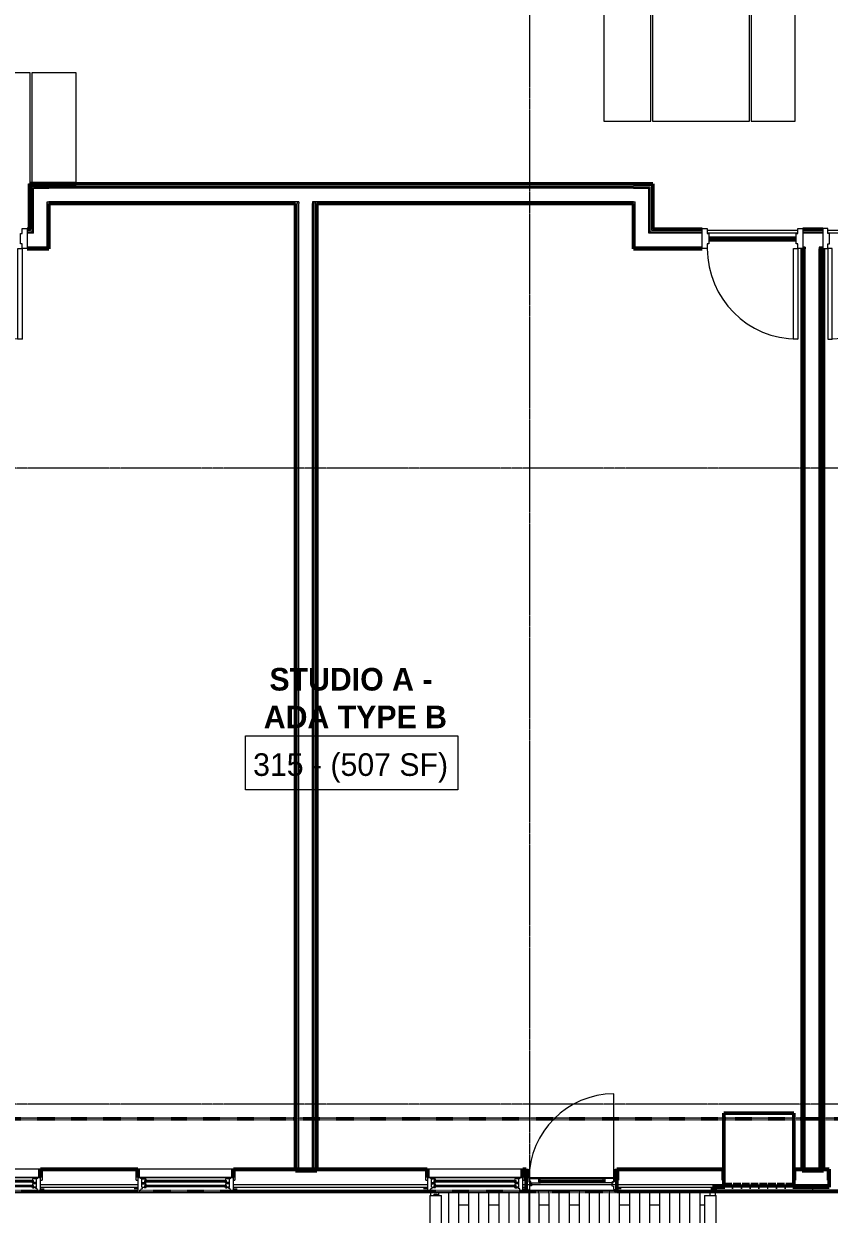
# Model space of a CAD drawing. Header units: inches. Extents: x -4235 to -464, y 9767 to 12463.
# Drawn here: x -3028.7 to -2708.2, y 11238.4 to 11712.1 of the extents above; entities that cross this region are included whole.
import ezdxf

# ---------------------------------------------------------------- set-up
doc = ezdxf.new("R2010")
doc.units = ezdxf.units.IN
doc.header["$MEASUREMENT"] = 0
doc.linetypes.add('Dash 1_16_', pattern=[0.125, 0.0625, -0.0625])
doc.linetypes.add('Grid Line 1_2_', pattern=[0.875, 0.5, -0.125, 0.125, -0.125])
for name, color, linetype, lineweight in [('0-1', 7, 'Continuous', 5), ('0-2', 90, 'Continuous', 9), ('A-AREA-2', 10, 'Continuous', 70), ('A-AREA-IDEN', 2, 'Continuous', 9), ('A-DOOR-1', 50, 'Continuous', 20), ('A-DOOR-2', 90, 'Continuous', 9), ('A-DOOR-3', 31, 'Continuous', 9), ('A-DOOR-4', 31, 'Continuous', 20), ('A-DOOR-FRAM', 31, 'Continuous', 9), ('A-DOOR-FRAM-1', 50, 'Continuous', 20), ('A-DOOR-FRAM-2', 31, 'Continuous', 20), ('A-DOOR-GLAZ', 31, 'Continuous', 9), ('A-FLOR-2', 90, 'Continuous', 9), ('A-FLOR-3', 192, 'Continuous', 9), ('A-FLOR-HRAL', 11, 'Continuous', 9), ('A-FLOR-PATT-1', 9, 'Continuous', 9), ('A-GENM', 5, 'Continuous', 9), ('A-GENM-3', 5, 'Continuous', 50), ('A-GLAZ-1', 151, 'Continuous', 9), ('A-GLAZ-2', 151, 'Continuous', 20), ('A-GLAZ-3', 151, 'Continuous', 50), ('A-WALL', 113, 'Continuous', 13), ('A-WALL-2', 250, 'Continuous', 13), ('A-WALL-4', 113, 'Continuous', 50), ('A-WALL-5', 113, 'Continuous', 9), ('C-PROP-LINE-1', 91, 'Dash 1_16_', 50), ('I-WALL-1', 7, 'Continuous', 50), ('S-GRID-1', 1, 'Grid Line 1_2_', 9)]:
    doc.layers.add(name, color=color, linetype=linetype, lineweight=lineweight)
doc.styles.add('Century Gothic', font='ufonts.com_century-gothic.ttf', dxfattribs={"height": 9})
doc.styles.add('Century Gothic_B', font='GOTHICB.TTF', dxfattribs={"height": 9})

# ---------------------------------------------------------------- blocks, each defined once
blk = doc.blocks.new('HOLLOW METAL - UNIT DOOR-2191978-BACKGROUND - 3RD FLOOR')
at = {"layer": 'A-DOOR-1'}
for p, q in [((18, 40.125), (16.25, 40.125)), ((16.25, 40.125), (16.25, 4.125)), ((18, 4.125), (18, 40.125)), ((16.25, 4.125), (18, 4.125))]:
    blk.add_line(p, q, dxfattribs=at)
at = {"layer": 'A-DOOR-2'}
blk.add_arc((18, 4.125), 36, 90, 180, dxfattribs=at)
at = {"layer": 'A-DOOR-FRAM-1'}
for p, q in [((-18, 4.125), (-20, 4.125)), ((-20, 4.125), (-20, -3.875)), ((-18, 2.1875), (-18, 4.125)), ((-17.375, 2.1875), (-18, 2.1875)), ((-17.375, -1.9375), (-17.375, 2.1875)), ((18, 2.1875), (17.375, 2.1875)), ((17.375, 2.1875), (17.375, -1.9375)), ((18, 4.125), (18, 2.1875)), ((20, 4.125), (18, 4.125)), ((20, -3.875), (20, 4.125)), ((-20, -3.875), (-18, -3.875)), ((-18, -3.875), (-18, -1.9375)), ((-18, -1.9375), (-17.375, -1.9375)), ((17.375, -1.9375), (18, -1.9375)), ((18, -1.9375), (18, -3.875)), ((18, -3.875), (20, -3.875))]:
    blk.add_line(p, q, dxfattribs=at)
blk = doc.blocks.new('HOLLOW METAL - UNIT DOOR-2191977-BACKGROUND - 3RD FLOOR')
at = {"layer": 'A-DOOR-1'}
for p, q in [((16.25, -4.125), (18, -4.125)), ((16.25, -40.125), (16.25, -4.125)), ((18, -4.125), (18, -40.125)), ((18, -40.125), (16.25, -40.125))]:
    blk.add_line(p, q, dxfattribs=at)
at = {"layer": 'A-DOOR-2'}
blk.add_arc((18, -4.125), 36, 180, 270, dxfattribs=at)
at = {"layer": 'A-DOOR-FRAM-1'}
for p, q in [((-20, 3.875), (-18, 3.875)), ((-20, -4.125), (-20, 3.875)), ((-18, 3.875), (-18, 1.9375)), ((-18, 1.9375), (-17.375, 1.9375)), ((-17.375, 1.9375), (-17.375, -2.1875)), ((17.375, 1.9375), (18, 1.9375)), ((17.375, -2.1875), (17.375, 1.9375)), ((18, 3.875), (20, 3.875)), ((18, 1.9375), (18, 3.875)), ((20, 3.875), (20, -4.125)), ((-18, -4.125), (-20, -4.125)), ((-18, -2.1875), (-18, -4.125)), ((-17.375, -2.1875), (-18, -2.1875)), ((18, -2.1875), (17.375, -2.1875)), ((18, -4.125), (18, -2.1875)), ((20, -4.125), (18, -4.125))]:
    blk.add_line(p, q, dxfattribs=at)
blk = doc.blocks.new('HOLLOW METAL - UNIT DOOR-2191980-BACKGROUND - 3RD FLOOR')
at = {"layer": 'A-DOOR-1'}
for p, q in [((16.25, -4.125), (18, -4.125)), ((16.25, -40.125), (16.25, -4.125)), ((18, -4.125), (18, -40.125)), ((18, -40.125), (16.25, -40.125))]:
    blk.add_line(p, q, dxfattribs=at)
at = {"layer": 'A-DOOR-2'}
blk.add_arc((18, -4.125), 36, 180, 270, dxfattribs=at)
at = {"layer": 'A-DOOR-FRAM-1'}
for p, q in [((-20, 3.875), (-18, 3.875)), ((-20, -4.125), (-20, 3.875)), ((-18, 3.875), (-18, 1.9375)), ((-18, 1.9375), (-17.375, 1.9375)), ((-17.375, 1.9375), (-17.375, -2.1875)), ((17.375, 1.9375), (18, 1.9375)), ((17.375, -2.1875), (17.375, 1.9375)), ((18, 3.875), (20, 3.875)), ((18, 1.9375), (18, 3.875)), ((20, 3.875), (20, -4.125)), ((-18, -4.125), (-20, -4.125)), ((-18, -2.1875), (-18, -4.125)), ((-17.375, -2.1875), (-18, -2.1875)), ((18, -2.1875), (17.375, -2.1875)), ((18, -4.125), (18, -2.1875)), ((20, -4.125), (18, -4.125))]:
    blk.add_line(p, q, dxfattribs=at)
blk = doc.blocks.new('CTR - 1st Phase - Common Walls_rvt-1-BACKGROUND - 3RD FLOOR')
at = {"layer": 'A-AREA-2'}
blk.add_line((-2756.1, 11626.49), (-2721.35, 11626.49), dxfattribs=at)
at = {"layer": 'A-FLOR-2'}
for p, q in [((-2779.2, 11673.39), (-2779.2, 11735.36)), ((-2778.57, 11737.3), (-2778.57, 11673.39)), ((-2797.9, 11717.61), (-2797.9, 11673.39)), ((-2739.92, 11673.39), (-2739.92, 11717.61)), ((-2739.3, 11717.61), (-2739.3, 11673.39)), ((-2721.68, 11673.39), (-2721.68, 11717.61)), ((-3026.15, 11692.59), (-3064.8, 11692.59)), ((-3026.15, 11648.61), (-3026.15, 11692.59)), ((-3025.52, 11692.59), (-3025.52, 11648.61)), ((-3007.91, 11692.59), (-3025.52, 11692.59)), ((-3007.91, 11648.61), (-3007.91, 11692.59)), ((-2797.9, 11673.39), (-2779.2, 11673.39)), ((-2778.57, 11673.39), (-2739.92, 11673.39)), ((-2739.3, 11673.39), (-2721.68, 11673.39))]:
    blk.add_line(p, q, dxfattribs=at)
at = {"layer": 'A-WALL-2'}
for p, q in [((-3026.02, 11647.86), (-3026.02, 11648.36)), ((-3026.02, 11647.86), (-3026.02, 11648.36)), ((-3026.02, 11647.86), (-3025.4, 11647.86)), ((-3026.02, 11629.86), (-3026.02, 11647.86)), ((-3025.4, 11647.86), (-3018.77, 11647.86)), ((-3025.4, 11647.24), (-3024.9, 11647.24)), ((-3025.4, 11629.24), (-3025.4, 11647.24)), ((-3024.9, 11647.24), (-3018.77, 11647.24)), ((-3024.9, 11646.74), (-3019.4, 11646.74)), ((-3024.9, 11628.74), (-3024.9, 11646.74)), ((-3019.4, 11646.74), (-3018.77, 11646.74)), ((-2786.1, 11647.86), (-3018.77, 11647.86)), ((-2786.1, 11647.24), (-3018.77, 11647.24)), ((-2786.1, 11646.74), (-3018.77, 11646.74)), ((-2786.1, 11647.86), (-2779.47, 11647.86)), ((-2786.1, 11647.24), (-2779.97, 11647.24)), ((-2786.1, 11646.74), (-2785.47, 11646.74)), ((-2785.47, 11646.74), (-2779.97, 11646.74)), ((-2779.97, 11647.24), (-2779.47, 11647.24)), ((-2779.97, 11630.36), (-2779.97, 11646.74)), ((-2779.47, 11647.86), (-2778.85, 11647.86)), ((-2779.47, 11630.36), (-2779.47, 11647.24)), ((-2778.85, 11630.36), (-2778.85, 11647.86)), ((-3019.4, 11641.24), (-3018.77, 11641.24)), ((-3019.4, 11623.24), (-3019.4, 11641.24)), ((-2919.95, 11641.24), (-3018.77, 11641.24)), ((-2919.95, 11641.24), (-2919.32, 11641.24)), ((-2919.95, 11641.24), (-2919.95, 11640.61)), ((-2919.32, 11641.24), (-2919.95, 11641.24)), ((-2919.95, 11255.64), (-2919.95, 11640.61)), ((-2919.32, 11641.24), (-2919.32, 11640.61)), ((-2919.32, 11255.64), (-2919.32, 11640.61)), ((-2913.82, 11641.24), (-2913.32, 11641.24)), ((-2913.82, 11641.24), (-2913.82, 11640.61)), ((-2913.32, 11641.24), (-2913.82, 11641.24)), ((-2913.82, 11255.64), (-2913.82, 11640.61)), ((-2913.32, 11641.24), (-2912.7, 11641.24)), ((-2913.32, 11641.24), (-2913.32, 11640.61)), ((-2912.7, 11641.24), (-2913.32, 11641.24)), ((-2913.32, 11255.64), (-2913.32, 11640.61)), ((-2912.7, 11641.24), (-2912.7, 11640.61)), ((-2786.1, 11641.24), (-2912.7, 11641.24)), ((-2912.7, 11255.64), (-2912.7, 11640.61)), ((-2786.1, 11641.24), (-2785.47, 11641.24)), ((-2785.47, 11630.36), (-2785.47, 11641.24)), ((-3026.52, 11629.86), (-3027.42, 11629.86)), ((-3026.52, 11629.24), (-3027.42, 11629.24)), ((-3026.52, 11628.74), (-3027.42, 11628.74)), ((-3026.02, 11629.86), (-3026.52, 11629.86)), ((-3026.02, 11629.24), (-3026.52, 11629.24)), ((-3025.4, 11628.74), (-3026.52, 11628.74)), ((-3025.4, 11629.24), (-3026.02, 11629.24)), ((-3024.9, 11628.74), (-3025.4, 11628.74)), ((-2785.47, 11628.74), (-2785.47, 11630.36)), ((-2785.47, 11623.24), (-2785.47, 11628.74)), ((-2779.97, 11629.24), (-2779.97, 11630.36)), ((-2779.97, 11628.74), (-2779.97, 11629.24)), ((-2758.72, 11628.74), (-2779.97, 11628.74)), ((-2779.47, 11629.86), (-2779.47, 11630.36)), ((-2779.47, 11629.24), (-2779.47, 11629.86)), ((-2758.72, 11629.24), (-2779.47, 11629.24)), ((-2778.85, 11629.86), (-2778.85, 11630.36)), ((-2758.72, 11629.86), (-2778.85, 11629.86)), ((-2710.72, 11629.86), (-2718.72, 11629.86)), ((-2710.72, 11629.24), (-2718.72, 11629.24)), ((-2710.72, 11628.74), (-2718.72, 11628.74)), ((-3026.52, 11623.24), (-3027.42, 11623.24)), ((-3024.9, 11623.24), (-3026.52, 11623.24)), ((-3019.4, 11623.24), (-3024.9, 11623.24)), ((-2758.72, 11623.24), (-2785.47, 11623.24)), ((-2718.35, 11623.24), (-2718.72, 11623.24)), ((-2718.35, 11623.24), (-2717.72, 11623.24)), ((-2718.35, 11623.24), (-2718.35, 11622.61)), ((-2717.72, 11623.24), (-2718.35, 11623.24)), ((-2718.35, 11255.64), (-2718.35, 11622.61)), ((-2717.72, 11623.24), (-2717.72, 11622.61)), ((-2717.72, 11255.64), (-2717.72, 11622.61)), ((-2712.22, 11623.24), (-2711.72, 11623.24)), ((-2712.22, 11623.24), (-2712.22, 11622.61)), ((-2711.72, 11623.24), (-2712.22, 11623.24)), ((-2712.22, 11255.64), (-2712.22, 11622.61)), ((-2711.72, 11623.24), (-2711.1, 11623.24)), ((-2711.72, 11623.24), (-2711.72, 11622.61)), ((-2711.1, 11623.24), (-2711.72, 11623.24)), ((-2711.72, 11255.64), (-2711.72, 11622.61)), ((-2711.1, 11623.24), (-2711.1, 11622.61)), ((-2710.72, 11623.24), (-2711.1, 11623.24)), ((-2711.1, 11255.64), (-2711.1, 11622.61))]:
    blk.add_line(p, q, dxfattribs=at)
at = {"layer": 'I-WALL-1'}
for p, q in [((-3026.52, 11648.36), (-3026.52, 11630.36)), ((-3026.02, 11648.36), (-3026.52, 11648.36)), ((-3007.91, 11648.61), (-3026.15, 11648.61)), ((-3026.15, 11648.61), (-3026.15, 11647.99)), ((-3026.15, 11647.99), (-3007.91, 11647.99)), ((-3018.77, 11648.36), (-3026.02, 11648.36)), ((-2786.1, 11648.36), (-3018.77, 11648.36)), ((-3007.91, 11647.99), (-3007.91, 11648.61)), ((-2778.85, 11648.36), (-2786.1, 11648.36)), ((-2778.35, 11648.36), (-2778.85, 11648.36)), ((-2778.35, 11630.36), (-2778.35, 11648.36)), ((-3018.77, 11640.61), (-2920.57, 11640.61)), ((-3018.77, 11622.61), (-3018.77, 11640.61)), ((-2920.57, 11640.61), (-2920.57, 11255.64)), ((-2912.07, 11255.64), (-2912.07, 11640.61)), ((-2912.07, 11640.61), (-2786.1, 11640.61)), ((-2786.1, 11640.61), (-2786.1, 11630.36)), ((-3026.52, 11630.36), (-3027.42, 11630.36)), ((-2786.1, 11630.36), (-2786.1, 11623.24)), ((-2758.72, 11630.36), (-2778.35, 11630.36)), ((-2710.72, 11630.36), (-2718.72, 11630.36)), ((-3027.42, 11622.61), (-3026.52, 11622.61)), ((-3026.52, 11622.61), (-3019.4, 11622.61)), ((-3019.4, 11622.61), (-3018.77, 11622.61)), ((-2786.1, 11623.24), (-2786.1, 11622.61)), ((-2786.1, 11622.61), (-2758.72, 11622.61)), ((-2718.97, 11622.61), (-2718.97, 11255.64)), ((-2710.47, 11255.64), (-2710.47, 11622.61)), ((-2920.57, 11255.64), (-2912.07, 11255.64)), ((-2718.97, 11255.64), (-2710.47, 11255.64))]:
    blk.add_line(p, q, dxfattribs=at)
at = {"layer": '0-2'}
for name, p in [('HOLLOW METAL - UNIT DOOR-2191980-BACKGROUND - 3RD FLOOR', (-3047.42, 11626.74)), ('HOLLOW METAL - UNIT DOOR-2191977-BACKGROUND - 3RD FLOOR', (-2738.72, 11626.74))]:
    blk.add_blockref(name, p, dxfattribs=at)
at = {"layer": '0-2', "rotation": 180}
blk.add_blockref('HOLLOW METAL - UNIT DOOR-2191978-BACKGROUND - 3RD FLOOR', (-2690.72, 11626.74), dxfattribs=at)
blk = doc.blocks.new('Perforated Panel at Magic-Pak - hvac panel - 3rd floor-2505074-BACKGROUND - 3RD FLOOR')
at = {"layer": 'A-GLAZ-3'}
for p, q in [((-19.01, -4.38), (19.01, -4.38)), ((19.01, -4.44), (-19.01, -4.44))]:
    blk.add_line(p, q, dxfattribs=at)
blk = doc.blocks.new('Window-Double_Hung-Andersen-400_Series-Tilt_Wash - DOUBLE HUNG - COTTAGE - 3RD FLOOR-2888224-BACKGROUND - 3RD FLOOR')
at = {"layer": 'A-GLAZ-1'}
for p, q in [((-16.29, 2.5), (-15.7, 2.5)), ((-16.29, 2.12), (-15.7, 2.12)), ((-16.29, 0.56), (-15.7, 0.56)), ((-16.29, 0.19), (-15.7, 0.19)), ((-15.82, 2.5), (-15.82, 2.12)), ((-15.82, 0.56), (-15.82, 0.19)), ((-15.7, 2.62), (15.7, 2.62)), ((-15.7, 2.5), (15.7, 2.5)), ((-15.7, 2.12), (15.7, 2.12)), ((-15.7, 2), (15.7, 2)), ((-15.7, 0.69), (15.7, 0.69)), ((-15.7, 0.56), (15.7, 0.56)), ((-15.7, 0.19), (15.7, 0.19)), ((-15.7, 0.06), (15.7, 0.06)), ((16.29, 2.5), (15.7, 2.5)), ((16.29, 2.12), (15.7, 2.12)), ((16.29, 0.56), (15.7, 0.56)), ((16.29, 0.19), (15.7, 0.19)), ((15.82, 2.5), (15.82, 2.12)), ((15.82, 0.56), (15.82, 0.19)), ((-19.01, -2.44), (-18.95, -2.44)), ((-18.95, -3.94), (-19.01, -3.94)), ((18.95, -1.06), (-18.95, -1.06)), ((-18.95, -1.06), (-18.95, -4.44)), ((-18.95, -4.44), (18.95, -4.44)), ((-18.32, -1.06), (-18.32, -4.44)), ((18.32, -1.06), (18.32, -4.44)), ((18.95, -4.44), (18.95, -1.06)), ((18.95, -2.44), (19.01, -2.44)), ((19.01, -3.94), (18.95, -3.94))]:
    blk.add_line(p, q, dxfattribs=at)
at = {"layer": 'A-GLAZ-2'}
for p, q in [((19.01, 4.81), (-19.01, 4.81)), ((-19.01, 4.81), (-19.01, -1.06)), ((-18.2, 4.81), (-18.2, 4)), ((18.2, 4.81), (18.2, 4)), ((19.01, -1.06), (19.01, 4.81)), ((-19.01, 3.44), (-20.51, 3.44)), ((-18.2, 4), (-17.92, 4)), ((-17.92, 4), (-17.61, 3.19)), ((-17.61, 3.19), (-17.14, 3.19)), ((-17.42, 2.75), (-16.57, 2.75)), ((-17.42, 2.75), (-17.42, -0.56)), ((-17.42, 1.37), (-15.86, 1.37)), ((-17.42, 0.81), (-16.57, 0.81)), ((-17.14, 3.19), (-17.14, 2.75)), ((-15.86, 2.97), (-16.57, 2.97)), ((-16.57, 2.62), (-16.57, 2.97)), ((-15.7, 2.62), (-16.57, 2.62)), ((-15.86, 1.03), (-16.57, 1.03)), ((-16.57, 0.69), (-16.57, 1.03)), ((-15.7, 0.69), (-16.57, 0.69)), ((-16.29, 2.62), (-16.29, 2)), ((-15.7, 2), (-16.29, 2)), ((-16.29, 0.69), (-16.29, 0.06)), ((-15.7, 0.06), (-16.29, 0.06)), ((-15.86, 2.97), (-15.7, 2.62)), ((-15.86, 1.37), (-15.7, 2)), ((-15.86, 1.03), (-15.7, 0.69)), ((-15.86, -0.56), (-15.7, 0.06)), ((15.86, 2.97), (15.7, 2.62)), ((15.7, 2.62), (16.57, 2.62)), ((15.7, 2), (16.29, 2)), ((15.86, 1.37), (15.7, 2)), ((15.86, 1.03), (15.7, 0.69)), ((15.7, 0.69), (16.57, 0.69)), ((15.7, 0.06), (16.29, 0.06)), ((15.86, -0.56), (15.7, 0.06)), ((15.86, 2.97), (16.57, 2.97)), ((17.42, 1.37), (15.86, 1.37)), ((15.86, 1.03), (16.57, 1.03)), ((16.29, 2.62), (16.29, 2)), ((16.29, 0.69), (16.29, 0.06)), ((16.57, 2.62), (16.57, 2.97)), ((17.42, 2.75), (16.57, 2.75)), ((16.57, 0.69), (16.57, 1.03)), ((17.42, 0.81), (16.57, 0.81)), ((17.14, 3.19), (17.14, 2.75)), ((17.61, 3.19), (17.14, 3.19)), ((17.42, 2.75), (17.42, -0.56)), ((17.92, 4), (17.61, 3.19)), ((18.2, 4), (17.92, 4)), ((19.01, 3.44), (20.51, 3.44)), ((-19.01, -1.06), (19.01, -1.06)), ((-17.67, -0.78), (-18, -1.06)), ((-17.67, -0.78), (-17.67, -0.56)), ((-17.67, -0.56), (-15.86, -0.56)), ((17.67, -0.56), (15.86, -0.56)), ((17.67, -0.78), (17.67, -0.56)), ((17.67, -0.78), (18, -1.06))]:
    blk.add_line(p, q, dxfattribs=at)
blk = doc.blocks.new('Door-Inswing-Andersen-400_Series-Single - 3_ 0-1_8_ x 6_ 7-1_2_ - 3rd floor-2895941-BACKGROUND - 3RD FLOOR')
at = {"layer": 'A-DOOR-3'}
blk.add_line((16.87, 0.66), (16.87, 34.41), dxfattribs=at)
blk.add_arc((16.87, 0.66), 33.75, 90, 180, dxfattribs=at)
at = {"layer": 'A-DOOR-4'}
for p, q in [((-16.87, -0.41), (-16.87, 0.66)), ((-16.87, 0.66), (-12.44, 0.66)), ((-13.19, 0.66), (-13.19, -0.66)), ((-13.19, 0.66), (-13.19, 0.59)), ((-13.19, 0.59), (-12.67, 0.59)), ((-12.44, 0.09), (-13.19, 0.09)), ((-12.67, 0.59), (-12.47, 0.34)), ((-12.47, 0.34), (-12.44, 0.16)), ((12.44, 0.66), (-12.44, 0.66)), ((-12.44, 0.16), (-12.44, 0.09)), ((16.87, 0.66), (12.44, 0.66)), ((12.47, 0.34), (12.44, 0.16)), ((12.44, 0.16), (12.44, 0.09)), ((12.44, 0.09), (13.19, 0.09)), ((12.67, 0.59), (12.47, 0.34)), ((13.19, 0.59), (12.67, 0.59)), ((13.19, 0.66), (13.19, -0.66)), ((13.19, 0.66), (13.19, 0.59)), ((16.87, -0.41), (16.87, 0.66)), ((-16.26, -0.42), (-16.87, -0.41)), ((-16.26, -1.06), (-16.26, -0.42)), ((-16.26, -1.06), (-12.44, -1.06)), ((-13.19, -0.66), (-12.44, -0.66)), ((-12.44, -0.75), (-12.47, -1.06)), ((-12.44, -0.66), (-12.44, -0.75)), ((12.44, -1.06), (-12.44, -1.06)), ((12.44, -0.66), (12.44, -0.75)), ((13.19, -0.66), (12.44, -0.66)), ((12.44, -0.75), (12.47, -1.06)), ((16.26, -1.06), (12.44, -1.06)), ((16.26, -0.42), (16.87, -0.41)), ((16.26, -1.06), (16.26, -0.42))]:
    blk.add_line(p, q, dxfattribs=at)
at = {"layer": 'A-DOOR-FRAM'}
for p, q in [((-17.94, 4.44), (-17.31, 4.44)), ((-17.94, 1.12), (-17.94, 4.44)), ((-17.31, 1.12), (-17.94, 1.12)), ((-17.31, 4.44), (-17.31, 1.12)), ((17.31, 4.44), (17.94, 4.44)), ((17.31, 1.12), (17.31, 4.44)), ((17.94, 1.12), (17.31, 1.12)), ((17.94, 4.44), (17.94, 1.12))]:
    blk.add_line(p, q, dxfattribs=at)
at = {"layer": 'A-DOOR-FRAM-2'}
for p, q in [((-18.06, -4.75), (-18.06, 1.12)), ((-18.06, 1.12), (-17.03, 1.12)), ((-17.69, 1.12), (-18.06, 1.12)), ((-18.06, 1.12), (-17.94, 1.12)), ((-17.31, 1.12), (17.31, 1.12)), ((-17.03, 1.12), (-17.03, -0.66)), ((17.03, 1.12), (17.03, -0.66)), ((18.06, 1.12), (17.03, 1.12)), ((17.94, 1.12), (18.06, 1.12)), ((18.06, -4.75), (18.06, 1.12)), ((-19.69, -3.44), (-18.06, -3.44)), ((-17.03, -0.66), (-16.45, -0.66)), ((-16.69, -3.39), (-17.03, -3.63)), ((-17.03, -3.63), (-17.03, -4.75)), ((-16, -2.23), (-16.69, -2.39)), ((-16.69, -2.39), (-16.69, -3.39)), ((-16.45, -0.66), (-16.45, -1.09)), ((-16.45, -1.09), (-16, -1.09)), ((-16, -1.09), (-16, -2.23)), ((16.45, -1.09), (16, -1.09)), ((16, -1.09), (16, -2.23)), ((16, -2.23), (16.69, -2.39)), ((16.45, -0.66), (16.45, -1.09)), ((17.03, -0.66), (16.45, -0.66)), ((16.69, -2.39), (16.69, -3.39)), ((16.69, -3.39), (17.03, -3.63)), ((17.03, -3.63), (17.03, -4.75)), ((19.69, -3.44), (18.06, -3.44)), ((-18.06, -4.75), (-17.03, -4.75)), ((18.06, -4.75), (17.03, -4.75))]:
    blk.add_line(p, q, dxfattribs=at)
at = {"layer": 'A-DOOR-GLAZ'}
for p, q in [((12.44, 0.09), (-12.44, 0.09)), ((-13.19, -0.06), (-12.44, -0.06)), ((-12.44, -0.5), (-13.19, -0.5)), ((-12.98, -0.5), (-12.98, -0.06)), ((12.44, -0.06), (-12.44, -0.06)), ((12.44, -0.5), (-12.44, -0.5)), ((12.44, -0.66), (-12.44, -0.66)), ((13.19, -0.06), (12.44, -0.06)), ((12.44, -0.5), (13.19, -0.5)), ((12.98, -0.5), (12.98, -0.06))]:
    blk.add_line(p, q, dxfattribs=at)
blk = doc.blocks.new('V-Series_EWC4_SPVU_RFA_2015 - 2ND AND 3RD FLOOR-V19-BACKGROUND - 3RD FLOOR')
at = {"layer": 'A-GENM'}
for p, q in [((-2746.89, 11249.14), (-2749.69, 11249.14)), ((-2743.4, 11249.14), (-2746.39, 11249.14)), ((-2739.92, 11249.14), (-2742.9, 11249.14)), ((-2736.44, 11249.14), (-2739.42, 11249.14)), ((-2732.95, 11249.14), (-2735.94, 11249.14)), ((-2729.47, 11249.14), (-2732.45, 11249.14)), ((-2725.98, 11249.14), (-2728.97, 11249.14)), ((-2722.69, 11249.14), (-2725.48, 11249.14))]:
    blk.add_line(p, q, dxfattribs=at)
at = {"layer": 'A-GENM-3'}
for p, q in [((-2722.25, 11278.58), (-2750.12, 11278.58)), ((-2750.12, 11278.58), (-2750.12, 11249.14)), ((-2722.25, 11249.14), (-2722.25, 11278.58)), ((-2750.12, 11249.14), (-2749.69, 11249.14)), ((-2749.69, 11249.14), (-2749.69, 11250.14)), ((-2749.69, 11250.14), (-2746.89, 11250.14)), ((-2746.89, 11250.14), (-2746.89, 11249.14)), ((-2746.89, 11249.14), (-2746.39, 11249.14)), ((-2746.39, 11249.14), (-2746.39, 11250.14)), ((-2746.39, 11250.14), (-2743.4, 11250.14)), ((-2743.4, 11250.14), (-2743.4, 11249.14)), ((-2743.4, 11249.14), (-2742.9, 11249.14)), ((-2742.9, 11249.14), (-2742.9, 11250.14)), ((-2742.9, 11250.14), (-2739.92, 11250.14)), ((-2739.92, 11250.14), (-2739.92, 11249.14)), ((-2739.92, 11249.14), (-2739.42, 11249.14)), ((-2739.42, 11249.14), (-2739.42, 11250.14)), ((-2739.42, 11250.14), (-2736.44, 11250.14)), ((-2736.44, 11250.14), (-2736.44, 11249.14)), ((-2736.44, 11249.14), (-2735.94, 11249.14)), ((-2735.94, 11249.14), (-2735.94, 11250.14)), ((-2735.94, 11250.14), (-2732.95, 11250.14)), ((-2732.95, 11250.14), (-2732.95, 11249.14)), ((-2732.95, 11249.14), (-2732.45, 11249.14)), ((-2732.45, 11249.14), (-2732.45, 11250.14)), ((-2732.45, 11250.14), (-2729.47, 11250.14)), ((-2729.47, 11250.14), (-2729.47, 11249.14)), ((-2729.47, 11249.14), (-2728.97, 11249.14)), ((-2728.97, 11249.14), (-2728.97, 11250.14)), ((-2728.97, 11250.14), (-2725.98, 11250.14)), ((-2725.98, 11250.14), (-2725.98, 11249.14)), ((-2725.98, 11249.14), (-2725.48, 11249.14)), ((-2725.48, 11249.14), (-2725.48, 11250.14)), ((-2725.48, 11250.14), (-2722.69, 11250.14)), ((-2722.69, 11250.14), (-2722.69, 11249.14)), ((-2722.69, 11249.14), (-2722.25, 11249.14))]:
    blk.add_line(p, q, dxfattribs=at)
blk = doc.blocks.new('Railing - Baluster_01-2700443-BACKGROUND - 3RD FLOOR')
at = {"layer": 'A-FLOR-HRAL'}
for p, q in [((-0.59, 1.18), (0.59, 1.18)), ((-0.59, 0.59), (-0.59, 1.18)), ((0.59, 1.18), (0.59, 0.59))]:
    blk.add_line(p, q, dxfattribs=at)
blk = doc.blocks.new('Railing - Railing-2700296-BACKGROUND - 3RD FLOOR')
at = {"layer": 'A-FLOR-HRAL'}
for p, q in [((-2867.17, 11245.78), (-2867.17, 11182.53)), ((-2867.17, 11245.78), (-2866.7, 11245.78)), ((-2866.7, 11245.78), (-2862.92, 11245.78)), ((-2862.92, 11245.78), (-2862.45, 11245.78)), ((-2862.45, 11187.25), (-2862.45, 11245.78)), ((-2757.85, 11245.78), (-2757.85, 11187.25)), ((-2757.85, 11245.78), (-2757.38, 11245.78)), ((-2757.38, 11245.78), (-2753.6, 11245.78)), ((-2753.6, 11245.78), (-2753.12, 11245.78)), ((-2753.12, 11182.53), (-2753.12, 11245.78)), ((-2757.85, 11187.25), (-2862.45, 11187.25)), ((-2867.17, 11182.53), (-2753.12, 11182.53))]:
    blk.add_line(p, q, dxfattribs=at)
for points, knots in [([(-2862.92, 11186.78), (-2862.88, 11186.82), (-2862.82, 11186.88), (-2862.74, 11186.96), (-2862.69, 11187.01), (-2862.66, 11187.04), (-2862.62, 11187.08), (-2862.59, 11187.11), (-2862.57, 11187.13), (-2862.54, 11187.16), (-2862.51, 11187.19), (-2862.48, 11187.22), (-2862.46, 11187.24), (-2862.45, 11187.25), (-2862.45, 11187.25)], [0, 0, 0, 0, 0.166667, 0.25, 0.333333, 0.375, 0.416667, 0.5, 0.541667, 0.583333, 0.666667, 0.75, 0.833333, 1, 1, 1, 1]), ([(-2757.38, 11186.78), (-2757.42, 11186.82), (-2757.48, 11186.88), (-2757.56, 11186.96), (-2757.6, 11187.01), (-2757.64, 11187.04), (-2757.67, 11187.08), (-2757.7, 11187.11), (-2757.73, 11187.13), (-2757.76, 11187.16), (-2757.79, 11187.19), (-2757.81, 11187.22), (-2757.84, 11187.24), (-2757.85, 11187.25), (-2757.85, 11187.25)], [0, 0, 0, 0, 0.166667, 0.25, 0.333333, 0.375, 0.416667, 0.5, 0.541667, 0.583333, 0.666667, 0.75, 0.833333, 1, 1, 1, 1]), ([(-2867.17, 11182.53), (-2867.17, 11182.53), (-2867.16, 11182.54), (-2867.14, 11182.56), (-2867.11, 11182.59), (-2867.08, 11182.62), (-2867.06, 11182.64), (-2867.03, 11182.67), (-2866.99, 11182.71), (-2866.95, 11182.75), (-2866.91, 11182.79), (-2866.87, 11182.83), (-2866.8, 11182.9), (-2866.74, 11182.96), (-2866.7, 11183)], [0, 0, 0, 0, 0.166667, 0.25, 0.333333, 0.416667, 0.458333, 0.5, 0.583333, 0.666667, 0.708333, 0.75, 0.833333, 1, 1, 1, 1]), ([(-2753.12, 11182.53), (-2753.12, 11182.53), (-2753.13, 11182.54), (-2753.16, 11182.56), (-2753.19, 11182.59), (-2753.21, 11182.62), (-2753.24, 11182.64), (-2753.27, 11182.67), (-2753.31, 11182.71), (-2753.35, 11182.75), (-2753.39, 11182.79), (-2753.42, 11182.83), (-2753.49, 11182.9), (-2753.55, 11182.96), (-2753.6, 11183)], [0, 0, 0, 0, 0.166667, 0.25, 0.333333, 0.416667, 0.458333, 0.5, 0.583333, 0.666667, 0.708333, 0.75, 0.833333, 1, 1, 1, 1])]:
    blk.add_open_spline(points, degree=3, knots=knots, dxfattribs=at)
blk.add_blockref('Railing - Baluster_01-2700443-BACKGROUND - 3RD FLOOR', (-2864.81, 11245.19))
blk = doc.blocks.new('Family - ___-2835860-BACKGROUND - 3RD FLOOR')
at = {"layer": 'C-PROP-LINE-1'}
blk.add_line((-2067.92, 11247.39), (-3401.42, 11247.39), dxfattribs=at)
blk = doc.blocks.new('Family - ___-2835903-BACKGROUND - 3RD FLOOR')
at = {"layer": 'C-PROP-LINE-1'}
blk.add_line((-2096.82, 11276.29), (-3400.92, 11276.29), dxfattribs=at)
blk = doc.blocks.new('Family - ___-2835932-BACKGROUND - 3RD FLOOR')
at = {"layer": 'C-PROP-LINE-1'}
blk.add_line((-2067.92, 11247.39), (-3401.42, 11247.39), dxfattribs=at)

msp = doc.modelspace()

# ---------------------------------------------------------------- hatches: boundary and pattern name
at = {"layer": 'A-FLOR-PATT-1'}
h = msp.add_hatch(dxfattribs=at)
h.set_pattern_fill('FP_7', color=256, style=0, pattern_type=2)
h.set_pattern_definition([(90, (-2091.613, 12289.889), (-4, 2e-16), []), (180, (-2091.613, 12289.889), (-8, -8), [4, -28]), (180, (-2095.613, 12305.889), (-8, -8), [4, -28])])
h.paths.add_polyline_path([(-2862.27, 11187.25), (-2862.22, 11213.55), (-2862.08, 11213.72), (-2861.99, 11213.75), (-2861.7, 11213.72), (-2861.61, 11213.64), (-2861.53, 11213.45), (-2861.52, 11213.25), (-2861.52, 11187.25), (-2758.77, 11187.25), (-2758.73, 11213.55), (-2758.58, 11213.72), (-2758.49, 11213.75), (-2758.21, 11213.72), (-2758.12, 11213.64), (-2758.03, 11213.45), (-2758.02, 11213.25), (-2758.02, 11187.25), (-2757.85, 11187.25), (-2757.83, 11245.78), (-2753.49, 11245.78), (-2753.49, 11247.39), (-2792.66, 11247.39), (-2792.66, 11247.78), (-2828.79, 11247.78), (-2828.79, 11247.39), (-2830.11, 11247.39), (-2830.11, 11247.01), (-2866.81, 11247.01), (-2866.81, 11245.78), (-2865.4, 11245.78), (-2865.4, 11246.37), (-2864.22, 11246.37), (-2864.22, 11245.78), (-2862.45, 11245.78), (-2862.41, 11187.25), (-2862.4, 11187.25)], flags=0)
h.paths.add_polyline_path([(-2753.49, 11247.64), (-2753.49, 11247.78), (-2754.69, 11247.78), (-2754.69, 11247.64), (-2753.6, 11247.64)], flags=0)

# ---------------------------------------------------------------- linework, layer by layer
at = {"layer": 'A-AREA-IDEN', "flags": 128}
msp.add_lwpolyline([(-2940.47, 11428.78), (-2855.97, 11428.78), (-2855.97, 11407.28), (-2940.47, 11407.28)], close=True, dxfattribs=at)
at = {"layer": 'A-FLOR-3'}
for p, q in [((-2756.72, 11629.99), (-2720.72, 11629.99)), ((-2720.72, 11628.74), (-2756.72, 11628.74)), ((-2708.72, 11629.99), (-2672.72, 11629.99)), ((-2672.72, 11628.74), (-2708.72, 11628.74)), ((-2866.81, 11247.01), (-2866.81, 11245.78)), ((-2828.79, 11250.14), (-2792.66, 11250.14)), ((-2792.66, 11247.78), (-2828.79, 11247.78)), ((-2753.49, 11247.78), (-2754.69, 11247.78)), ((-2753.49, 11247.64), (-2753.49, 11247.78)), ((-2753.49, 11245.78), (-2753.49, 11247.39))]:
    msp.add_line(p, q, dxfattribs=at)
at = {"layer": 'A-WALL'}
for p, q in [((-3022.11, 11251.83), (-3021.49, 11251.83)), ((-3021.49, 11255.64), (-3021.49, 11251.83)), ((-2983.96, 11255.64), (-3021.49, 11255.64)), ((-2983.96, 11251.83), (-2983.96, 11255.64)), ((-2983.96, 11251.83), (-2983.34, 11251.83)), ((-2945.31, 11251.83), (-2944.69, 11251.83)), ((-2944.69, 11255.64), (-2944.69, 11251.83)), ((-2868.76, 11255.64), (-2944.69, 11255.64)), ((-2868.76, 11251.83), (-2868.76, 11255.64)), ((-2868.76, 11251.83), (-2868.14, 11251.83)), ((-2830.11, 11251.83), (-2829.49, 11251.83)), ((-2829.49, 11255.64), (-2829.49, 11251.83)), ((-2829.41, 11255.64), (-2829.49, 11255.64)), ((-2829.41, 11251.83), (-2829.41, 11255.64)), ((-2829.41, 11251.83), (-2828.79, 11251.83)), ((-2792.66, 11251.83), (-2792.04, 11251.83)), ((-2792.04, 11255.64), (-2792.04, 11251.83)), ((-2750.75, 11255.64), (-2792.04, 11255.64)), ((-2750.75, 11251.83), (-2750.75, 11255.64)), ((-2750.75, 11251.83), (-2750.12, 11251.83)), ((-2722.25, 11251.83), (-2721.62, 11251.83)), ((-2721.62, 11255.64), (-2721.62, 11251.83)), ((-2708.82, 11255.64), (-2721.62, 11255.64)), ((-2708.82, 11251.83), (-2708.82, 11255.64)), ((-2708.82, 11251.83), (-2708.2, 11251.83)), ((-3022.11, 11250.14), (-2983.34, 11250.14)), ((-3022.11, 11249.14), (-2983.34, 11249.14)), ((-3022.11, 11247.64), (-2983.34, 11247.64)), ((-2945.31, 11250.14), (-2868.14, 11250.14)), ((-2945.31, 11249.14), (-2868.14, 11249.14)), ((-2945.31, 11247.64), (-2868.14, 11247.64)), ((-2830.11, 11250.14), (-2828.79, 11250.14)), ((-2830.11, 11249.14), (-2828.79, 11249.14)), ((-2830.11, 11247.64), (-2828.79, 11247.64)), ((-2792.66, 11250.14), (-2750.12, 11250.14)), ((-2792.66, 11249.14), (-2754.69, 11249.14)), ((-2792.66, 11247.64), (-2754.69, 11247.64)), ((-2722.25, 11250.14), (-2708.2, 11250.14))]:
    msp.add_line(p, q, dxfattribs=at)
at = {"layer": 'A-WALL-4'}
for p, q in [((-2983.34, 11256.26), (-3022.11, 11256.26)), ((-3022.11, 11256.26), (-3022.11, 11252.89)), ((-2983.34, 11252.89), (-2983.34, 11256.26)), ((-2868.14, 11256.26), (-2945.31, 11256.26)), ((-2945.31, 11256.26), (-2945.31, 11252.89)), ((-2868.14, 11252.89), (-2868.14, 11256.26)), ((-2828.79, 11256.26), (-2830.11, 11256.26)), ((-2830.11, 11256.26), (-2830.11, 11252.89)), ((-2828.79, 11247.39), (-2828.79, 11256.26)), ((-2750.12, 11256.26), (-2792.66, 11256.26)), ((-2792.66, 11256.26), (-2792.66, 11247.39)), ((-2750.12, 11249.14), (-2750.12, 11256.26)), ((-2708.2, 11256.26), (-2722.25, 11256.26)), ((-2722.25, 11256.26), (-2722.25, 11249.14)), ((-2708.2, 11249.14), (-2708.2, 11256.26)), ((-3022.11, 11247.39), (-2983.34, 11247.39)), ((-2945.31, 11247.39), (-2868.14, 11247.39)), ((-2830.11, 11247.39), (-2828.79, 11247.39)), ((-2792.66, 11247.39), (-2752.94, 11247.39)), ((-2754.69, 11247.64), (-2754.69, 11249.14)), ((-2754.69, 11249.14), (-2750.12, 11249.14)), ((-2752.94, 11247.64), (-2754.69, 11247.64)), ((-2752.94, 11247.39), (-2752.94, 11247.64)), ((-2722.25, 11249.14), (-2708.2, 11249.14)), ((-2714.54, 11247.64), (-2714.91, 11247.64)), ((-2714.91, 11247.64), (-2714.91, 11247.39)), ((-2714.91, 11247.39), (-2714.54, 11247.39)), ((-2714.54, 11247.39), (-2714.54, 11247.64))]:
    msp.add_line(p, q, dxfattribs=at)
at = {"layer": 'A-WALL-5'}
for p, q in [((-3022.17, 11256.26), (-3022.11, 11256.26)), ((-2983.34, 11256.26), (-2983.27, 11256.26)), ((-2945.37, 11256.26), (-2945.31, 11256.26)), ((-2868.14, 11256.26), (-2868.07, 11256.26)), ((-2830.17, 11256.26), (-2830.11, 11256.26))]:
    msp.add_line(p, q, dxfattribs=at)
at = {"layer": 'S-GRID-1'}
for p, q in [((-2827.32, 9836.18), (-2827.32, 12413.74)), ((-464.45, 11535.19), (-4185.7, 11535.19)), ((-464.45, 11282.19), (-4185.7, 11282.19))]:
    msp.add_line(p, q, dxfattribs=at)

# ---------------------------------------------------------------- block references
at = {"layer": '0-1'}
msp.add_blockref('CTR - 1st Phase - Common Walls_rvt-1-BACKGROUND - 3RD FLOOR', (0, 0), dxfattribs=at)
at = {"layer": 'A-DOOR-3'}
msp.add_blockref('Door-Inswing-Andersen-400_Series-Single - 3_ 0-1_8_ x 6_ 7-1_2_ - 3rd floor-2895941-BACKGROUND - 3RD FLOOR', (-2810.72, 11251.83), dxfattribs=at)
at = {"layer": 'A-FLOR-HRAL'}
msp.add_blockref('Railing - Railing-2700296-BACKGROUND - 3RD FLOOR', (0, 0), dxfattribs=at)
at = {"layer": 'A-GENM'}
msp.add_blockref('V-Series_EWC4_SPVU_RFA_2015 - 2ND AND 3RD FLOOR-V19-BACKGROUND - 3RD FLOOR', (0, 0), dxfattribs=at)
at = {"layer": 'A-GLAZ-1', "rotation": 180}
for p in [(-3041.12, 11251.83), (-2964.32, 11251.83), (-2849.12, 11251.83)]:
    msp.add_blockref('Window-Double_Hung-Andersen-400_Series-Tilt_Wash - DOUBLE HUNG - COTTAGE - 3RD FLOOR-2888224-BACKGROUND - 3RD FLOOR', p, dxfattribs=at)
at = {"layer": 'A-GLAZ-1'}
for p in [(-2733.92, 11251.83), (-2695.52, 11251.83)]:
    msp.add_blockref('Perforated Panel at Magic-Pak - hvac panel - 3rd floor-2505074-BACKGROUND - 3RD FLOOR', p, dxfattribs=at)
at = {"layer": 'C-PROP-LINE-1'}
for name in ['Family - ___-2835860-BACKGROUND - 3RD FLOOR', 'Family - ___-2835932-BACKGROUND - 3RD FLOOR', 'Family - ___-2835903-BACKGROUND - 3RD FLOOR']:
    msp.add_blockref(name, (0, 0), dxfattribs=at)

# ---------------------------------------------------------------- texts
at = {"layer": 'A-AREA-IDEN', "char_height": 9, "attachment_point": 1}
for s, insert, width, style in [('STUDIO A -', (-2930.97, 11455.75), 79.083, 'Century Gothic_B'), ('ADA TYPE B', (-2933.22, 11440.75), 84.537, 'Century Gothic_B'), ('315 - (507 SF)', (-2937.47, 11421.78), 94.839, 'Century Gothic')]:
    msp.add_mtext(s, dxfattribs=dict(at, insert=insert, width=width, style=style))

doc.saveas('drawing.dxf')
